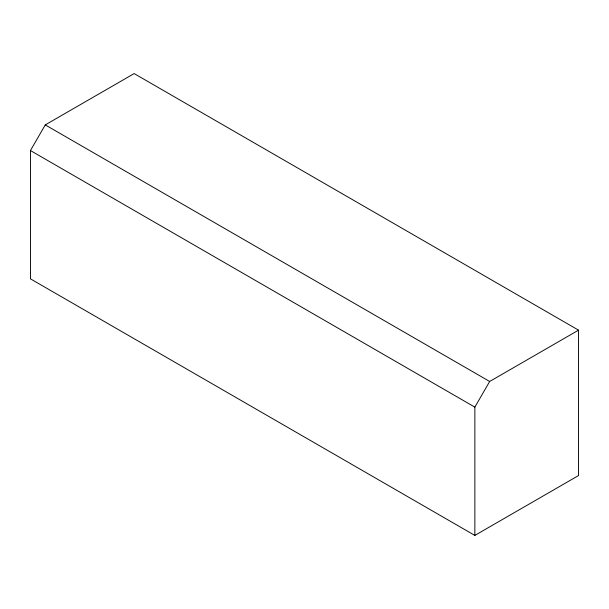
<?xml version="1.0" encoding="UTF-8"?>
<svg xmlns="http://www.w3.org/2000/svg" width="609" height="609" viewBox="0 0 609 609"><rect width="100%" height="100%" fill="white"/><g stroke="black" fill="none" stroke-linecap="round" stroke-linejoin="round"><path stroke-width="0.91" d="M30.45 150.552L45.264 124.898L134.147 73.582L578.55 330.154L578.55 475.553L474.853 535.418L30.45 278.846L30.45 150.552L474.853 407.132L474.853 535.418M474.853 407.132L489.666 381.47L578.55 330.154M45.264 124.898L489.666 381.47"/></g></svg>
